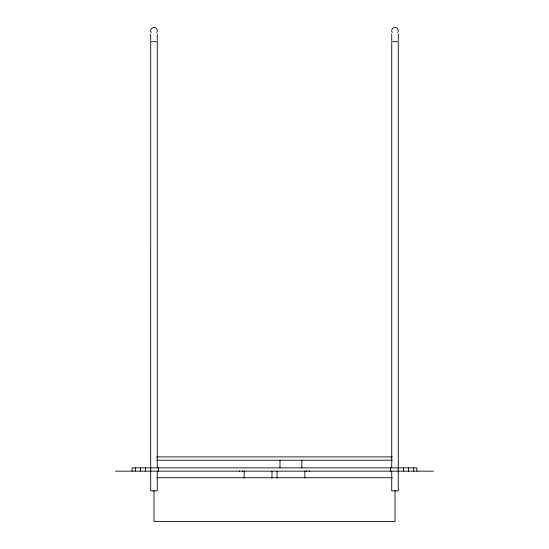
<?xml version="1.0" encoding="UTF-8"?>
<svg xmlns="http://www.w3.org/2000/svg" width="549" height="549" viewBox="0 0 549 549"><rect width="100%" height="100%" fill="white"/><g stroke="black" fill="none" stroke-linecap="round" stroke-linejoin="round"><path stroke-width="0.82" d="M156.657 456.912L392.343 456.912M156.657 460.199L392.343 460.199M132.076 471.152L132.076 467.865L416.911 467.865L416.924 471.152M115.551 471.152L433.449 471.152M156.657 477.726L392.343 477.726M413.713 467.865L413.713 471.152M408.449 467.865L408.449 471.152M403.488 467.865L403.488 471.152M398.3 33.949L398.3 40.695M398.3 467.727L398.3 41.69L391.739 41.69L391.725 467.727M398.224 467.865L398.3 490.875L391.739 490.875L391.725 471.159M395.012 490.367L395.012 521.55L153.988 521.55L153.988 490.367M391.725 33.949L391.725 40.695M390.476 467.865L390.476 471.152M309.561 470.74L309.561 471.152M306.273 470.74L306.273 471.152M304.846 471.152L304.846 478.049M301.888 460.199L301.888 467.782M279.976 460.199L279.976 467.782M277.019 471.152L277.019 478.049M271.981 471.152L271.981 478.049M244.154 471.152L244.154 478.049M242.727 470.74L242.727 471.152M239.439 470.74L239.439 471.152M158.524 467.865L158.524 471.152M157.275 33.949L157.275 40.695M157.275 467.727L157.275 41.69L150.714 41.69L150.701 467.727M157.275 471.159L157.275 490.875L150.714 490.875L150.701 471.159M150.776 467.865L150.776 471.152M150.701 33.949L150.701 40.695M145.512 467.865L145.512 471.152M140.551 467.865L140.551 471.152M135.287 467.865L135.287 471.152M151.236 32.535A3.287 3.287 0 0 1 151.826 28.26A3.287 3.287 0 0 1 156.149 28.26A3.287 3.287 0 0 1 156.74 32.535M392.261 32.535A3.287 3.287 0 0 1 392.851 28.26A3.287 3.287 0 0 1 397.174 28.26A3.287 3.287 0 0 1 397.764 32.535"/></g></svg>
